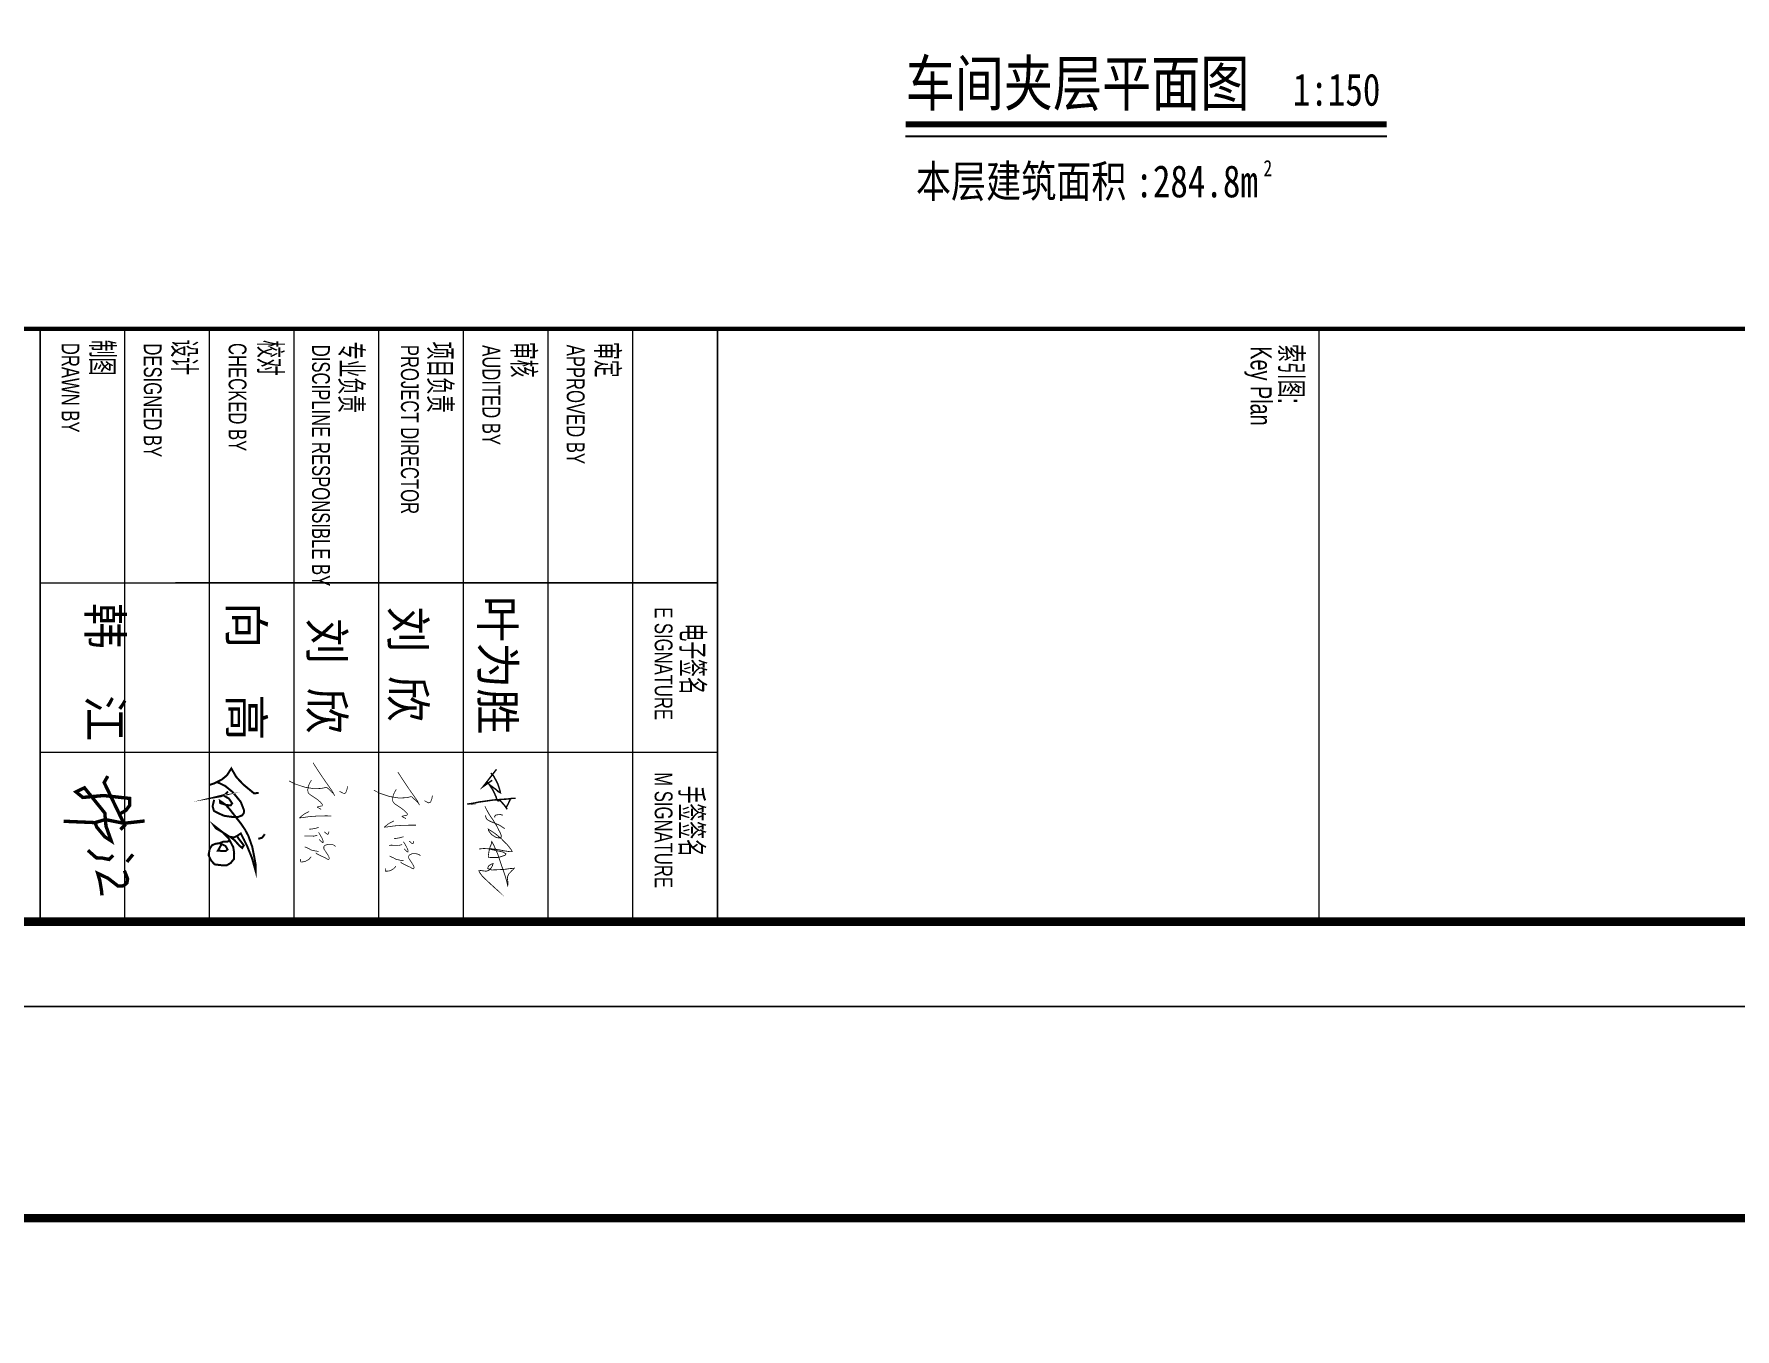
# Model space of a CAD drawing. Extents: x 409931 to 937299, y -508824 to 132289.
# Drawn here: x 463788 to 493922, y -210038 to -187102 of the extents above; entities that cross this region are included whole.
import ezdxf

# ---------------------------------------------------------------- set-up
doc = ezdxf.new("R2010")
doc.units = 0
doc.header["$LTSCALE"] = 1500
doc.header["$MEASUREMENT"] = 0
for name, color, linetype in [('00-tk', 151, 'Continuous'), ('AXIS', 3, 'Continuous'), ('DIM_SYMB', 3, 'Continuous'), ('iicon', 7, 'Continuous'), ('PUB_TEXT', 7, 'Continuous'), ('签名', 1, 'Continuous')]:
    doc.layers.add(name, color=color, linetype=linetype)
doc.layers.add('TK', color=151, linetype='Continuous', lineweight=13)
doc.layers.add('功能名称', color=255, linetype='Continuous', lineweight=0)
doc.styles.add('DS6HT', font='simhei.ttf', dxfattribs={"width": 0.8})
doc.styles.add('T&D', font='haiwenrs.shx', dxfattribs={"width": 0.7, "bigfont": 'hztxt.shx'})
doc.styles.add('仿宋体', font='', dxfattribs={"width": 0.8})
doc.styles.get('仿宋体').set_extended_font_data('SimSun')

# ---------------------------------------------------------------- blocks, each defined once
blk = doc.blocks.new('TK-A0')
at = {"layer": 'TK'}
for p, q in [((5.14963979041462e-14, 840.9999999999999), (0, 0)), ((1189, 1.13686837721616e-13), (1189, 841)), ((25.00000000000005, 830.9999999999999), (25, 10)), ((1109, 831), (1109, 10.00000000000011)), ((1179, 10.00000000000011), (1179, 831)), ((1109, 324.0000000000003), (1179, 324.0000000000003)), ((1109, 253.0008978288994), (1179, 253.0008978288994)), ((1109, 253.0008978288994), (1179, 253.0008978288994)), ((1109, 253.0008978288994), (1179, 253.0008978288994)), ((1109, 253.0008978288994), (1179, 253.0008978288994)), ((1109, 253.0008978288994), (1179, 253.0008978288994)), ((1179, 253.0008978288994), (1109, 253.0008978288994)), ((1179, 253.0008978288994), (1109, 253.0008978288994)), ((1179, 253.0008978288994), (1109, 253.0008978288994)), ((1109, 253.0008978288994), (1179, 253.0008978288994)), ((1139, 173.0008978288994), (1139, 253.0008978288994)), ((1139, 253.0008978288994), (1139, 189.0008978288994)), ((1159, 189.0008978288994), (1159, 253.0008978288994)), ((1159.000506527294, 173.0008978288994), (1159.000506527294, 253.0008978288994)), ((1179, 243.0008978288994), (1109, 243.0008978288994)), ((1179, 233.0008978288994), (1109, 233.0008978288994)), ((1179, 233.0008978288994), (1109, 233.0008978288994)), ((1179, 223.0008978288994), (1109, 223.0008978288994)), ((1179, 223.0008978288994), (1109, 223.0008978288994)), ((1179, 213.0008978288994), (1109, 213.0008978288994)), ((1179, 213.0008978288994), (1109, 213.0008978288994)), ((1179, 203.0008978288994), (1109, 203.0008978288994)), ((1179, 203.0008978288994), (1109, 203.0008978288994)), ((1179, 193.0008978288994), (1109, 193.0008978288994)), ((1179, 193.0008978288994), (1109, 193.0008978288994)), ((1179, 183.0008978288994), (1109, 183.0008978288994)), ((1179, 183.0008978288994), (1109, 183.0008978288994)), ((1109, 173.0008978288994), (1179, 173.0008978288994)), ((1109, 173.0008978288994), (1179, 173.0008978288994)), ((1179, 173.0008978288994), (1109, 173.0008978288994)), ((1179, 173.0008978288994), (1109, 173.0008978288994))]:
    blk.add_line(p, q, dxfattribs=at)
at = {"layer": 'TK', "const_width": 1}
blk.add_lwpolyline([(25.00000000000005, 830.9999999999999), (1179, 831), (1179, 10.00000000000011), (25, 10)], close=True, dxfattribs=at)
at = {"layer": 'TK', "const_width": 0.5}
blk.add_lwpolyline([(1109, 10.00000000000011), (1109, 831)], dxfattribs=at)
at = {"layer": 'TK', "style": 'T&D', "width": 0.7}
for s, height, p in [('索引图:', 3, (1110.820864595012, 319.1841292128391)), ('Key Plan', 2.5, (1111.0685751571, 315.9591104215831)), ('电子签名', 3, (1143.79481649095, 248.4778017822584)), ('手签签名', 3, (1162.946932721359, 248.3508918303462)), ('E SIGNATURE', 2.1, (1141.864893719107, 245.5821938228445)), ('M SIGNATURE', 2.1, (1161.367515472174, 245.5821938228445)), ('审定', 3, (1110.552453939635, 238.4225692117448)), ('APPROVED BY', 2.1, (1110.874386999328, 235.1982550198167)), ('审核', 3, (1110.543939043489, 228.5171875053203)), ('AUDITED BY', 2.1, (1110.926409515496, 225.2416394040944)), ('项目负责', 3, (1110.508144403026, 218.6658865781269)), ('PROJECT DIRECTOR', 2.1, (1110.891752138566, 215.616089413101)), ('专业负责', 3, (1110.527973613217, 208.1776667496144)), ('DISCIPLINE RESPONSIBLE BY', 2.1, (1110.882255916214, 205.1185587599688)), ('校对', 3, (1110.326561326683, 198.587185906428)), ('CHECKED BY', 2.1, (1110.672143635601, 195.2629095314351)), ('设计', 3, (1110.25743611671, 188.443934567466)), ('DESIGNED BY', 2.1, (1110.719281750731, 185.2436140293466)), ('制图', 3, (1110.299996017143, 178.7832959295531)), ('DRAWN BY', 2.1, (1110.656163625028, 175.5307080293541))]:
    blk.add_text(s, height=height, dxfattribs=at).set_placement(p)
blk = doc.blocks.new('A$C7C122B11')
at = {"layer": 'iicon', "color": 13, "const_width": 7.575757575132871}
for points in [[(244.3624277019408, 611.0290988776833), (279.0327184172347, 604.8438947247341)], [(279.0327184172347, 604.8438947247341), (314.94104956917, 590.6175023976248)], [(321.132111500483, 572.0618899385445), (297.6059042114067, 526.2903457558714)], [(314.94104956917, 590.6175023976248), (321.132111500483, 572.0618899385445)], [(100.7970233689994, 315.9515967653133), (199.0888365005376, 382.8778826375492)], [(199.0888365005376, 382.8778826375492), (300.5110004848102, 454.8074805347715)], [(322.4230265802471, 465.4405168076046), (254.8083938822383, 392.8854461885057)], [(254.8083938822383, 392.8854461885057), (267.3297972941073, 338.4690845052246)], [(300.5110004848102, 454.8074805347715), (344.335052675684, 476.0735530804377)], [(553.5673253951827, 440.1709960661829), (553.0463167116977, 381.2844891168643)], [(553.0463167116977, 381.2844891168643), (555.0409374145092, 297.5777777298354)], [(718.076247107354, 415.8895953928587), (741.3754803164627, 413.2289288535248)], [(745.3690204735612, 399.9279449097812), (719.4071405762808, 368.0041741926688)], [(741.3754803164627, 413.2289288535248), (745.3690204735612, 399.9279449097812)], [(790.3451380701738, 346.0658887554891), (816.9320564377123, 356.932625876274)], [(816.9320564377123, 356.932625876274), (835.0598915747834, 355.7248974735849)], [(835.0598915747834, 355.7248974735849), (825.9964038813487, 342.4441127988975)], [(850.2705939338775, 438.960449161008), (849.5862326928183, 402.7140348185785)], [(849.5862326928183, 402.7140348185785), (862.5925352753841, 373.3071870035492)], [(857.8002870868659, 469.0512536286842), (850.2705939338775, 438.960449161008)], [(872.1753121516667, 485.4648040432949), (857.8002870868659, 469.0512536286842)], [(862.5925352753841, 373.3071870035492), (875.5979781077476, 363.0487767131999)], [(875.5979781077476, 363.0487767131999), (896.819194834563, 363.0487767131999)], [(896.819194834563, 363.0487767131999), (924.1996627316112, 381.513727335725)], [(924.1996627316112, 381.513727335725), (974.1709295882613, 413.6564017615747)], [(991.2842593678506, 378.0944138225168), (970.7482636321802, 334.3254158007912)], [(974.1709295882613, 413.6564017615747), (997.4443702884018, 421.1789854408707)], [(1009.766311629792, 410.9210449010134), (991.2842593678506, 378.0944138225168)], [(997.4443702884018, 421.1789854408707), (1009.766311629792, 410.9210449010134)], [(0.0007576050702482, 250.9024336845614), (100.7970233689994, 315.9515967653133)], [(179.9224229973042, 234.3780221641064), (213.8051824355498, 214.250624705106)], [(213.8051824355498, 214.250624705106), (248.6035759460647, 200.5268653577659)], [(248.6035759460647, 200.5268653577659), (284.3176035295473, 195.037831369089)], [(269.9907244815258, 260.035791651113), (254.2762084448477, 164.2658887512516)], [(267.3297972941073, 338.4690845052246), (269.9907244815258, 260.035791651113)], [(284.3176035295473, 195.037831369089), (312.2474518701201, 200.0697981715202)], [(312.2474518701201, 200.0697981715202), (331.4783466457156, 219.739658693783)], [(331.4783466457156, 219.739658693783), (382.2285472766962, 294.8917446665)], [(382.2285472766962, 294.8917446665), (411.197833733866, 328.3370370857883)], [(411.197833733866, 328.3370370857883), (434.3741226493148, 348.9182134775911)], [(434.3741226493148, 348.9182134775911), (447.8928364126477, 348.9182134775911)], [(447.8928364126477, 348.9182134775911), (455.0012519170996, 315.0120958685875)], [(455.0012519170996, 315.0120958685875), (462.0279911428223, 291.8895695514511)], [(462.0279911428223, 291.8895695514511), (484.7589294016361, 335.2447174279951)], [(534.5625449493527, 157.8105780906044), (508.7167313428363, 209.4535331269726)], [(555.0409374145092, 297.5777777298354), (561.1933105823118, 211.5237233529333)], [(561.1933105823118, 211.5237233529333), (572.472374806297, 133.6654050473589)], [(674.2358596608974, 309.3520727169234), (685.6524839333723, 266.1284549657721)], [(685.6524839333723, 266.1284549657721), (692.2622442622667, 224.1059891108889)], [(692.2622442622667, 224.1059891108889), (691.6612788005733, 210.8989552564453)], [(725.6901957900262, 308.6375822850969), (755.2991364721672, 327.3519703953061)], [(755.2991364721672, 327.3519703953061), (790.3451380701738, 346.0658887554891)], [(755.8106879024997, 295.5094665060751), (764.9249008636688, 257.2642640059348)], [(762.4943867573747, 217.8052263474092), (761.8865432932507, 180.1674111774191)], [(761.8865432932507, 180.1674111774191), (763.1022302216153, 159.5275159792509)], [(764.9249008636688, 257.2642640059348), (762.4943867573747, 217.8052263474092)], [(825.9964038813487, 342.4441127988975), (799.4086257637248, 314.6743452963419)], [(892.1808419503502, 201.1333131864667), (875.7338186554844, 163.8633126171771)], [(909.4291525277076, 232.7930841515772), (892.1808419503502, 201.1333131864667)], [(920.8311610448873, 283.4580187543761), (909.4291525277076, 232.7930841515772)], [(923.0759690859123, 310.7749468248803), (920.8311610448873, 283.4580187543761)], [(950.8966291378019, 293.9757312922738), (936.5216040732339, 278.9300941831898)], [(970.7482636321802, 334.3254158007912), (950.8966291378019, 293.9757312922738)], [(980.2123949669768, 231.2062671370804), (1007.238645739155, 207.4293784452602)], [(1007.238645739155, 207.4293784452602), (1027.810750987381, 170.7569004462566)], [(219.8604038188932, 60.7831532410346), (189.0452334616566, -0.0002060187980533)], [(254.2762084448477, 164.2658887512516), (219.8604038188932, 60.7831532410346)], [(574.5237390289549, 108.0541408546269), (534.5625449493527, 157.8105780906044)], [(572.472374806297, 133.6654050473589), (574.5237390289549, 108.0541408546269)], [(1033.078441093443, 121.2193669192493), (1002.25037448178, 119.1928634850774)], [(1027.810750987381, 170.7569004462566), (1032.673498700839, 145.9395145112649)], [(1032.673498700839, 145.9395145112649), (1033.078441093443, 121.2193669192493)]]:
    blk.add_lwpolyline(points, dxfattribs=at)
blk = doc.blocks.new('A$C2CD672AE')
at = {"layer": '签名', "const_width": 40}
for points in [[(540.0881397943012, 958.3370811040513), (550.8489124546759, 861.0706685180776), (567.3179551581852, 712.2073151967488), (523.0104887406342, 494.9340344476514), (559.0191287468188, 371.9746074373834), (543.1768800984137, 0.8530088732950389)], [(934.9487146656029, 820.1810444663279), (1023.226905263495, 748.7558213393204)], [(9.920812285970896, 523.2925402219407), (85.64476809604093, 480.0337748597376), (394.0206144819967, 628.6754554281943), (590.4196245889179, 723.3426586687565), (642.8136640558951, 671.9342207829468)], [(461.6739908079617, 655.8767074788921), (413.9479712764733, 738.226304418873), (354.7637216071598, 782.187037571799), (273.5597426663153, 780.4759910698049), (253.3334755222313, 599.6754109035246), (239.4850451382808, 475.8856759928167), (250.6432823608629, 353.0214769686572), (261.9919008868746, 228.0609749183059), (196.5405086646788, 147.6520239780657), (147.917758084368, 247.6385617624037), (315.6064654956572, 382.7673622812144), (446.4496776717715, 488.2049113581888), (599.5712998132221, 501.6631575371139), (775.4302235315554, 563.8311803708784), (726.707836158108, 488.150277487468), (613.1219024430029, 393.5601171250455), (559.0191287468188, 371.9746074373834)], [(945.4105769763701, 587.0399905960076), (993.8340539853089, 536.6299283201806), (976.9954374949448, 454.7190612549894), (974.9030650327913, 387.5056448946707), (886.5252376566641, 288.7475507552736)], [(1126.251339889597, 719.3609199295752), (1222.998657129239, 757.1794348801486), (1271.322497345041, 748.7558213393204), (1304.99973032577, 710.9811793784611), (1309.184475250077, 645.8736663977616), (1216.621902949642, 526.1442843894474), (1158.283402010333, 403.9466909407638), (1244.02201854391, 429.4920936296694), (1357.50831548078, 448.4013511012308), (1418.48602727754, 454.7190612549894)]]:
    blk.add_lwpolyline(points, dxfattribs=at)
blk = doc.blocks.new('A$C3CB17D36')
at = {"const_width": 19.8}
for points in [[(484.4964084001258, 543.1565462122599), (520.1129202386364, 516.2902290898237), (530.2890735718538, 479.2582878867397)], [(80.04379926508409, 483.3245182275459), (81.90662597743358, 436.2608653112984), (-4.34517220401176, 331.2727085075858), (-78.27530148279766, 262.4873684884878), (-162.3526845840388, 213.9755951842744), (-95.67428008083516, 171.601331080441), (-53.63557197838236, 121.6414522278392), (-13.77129550796963, 42.71932143150843), (0, 0)], [(-28.95940501802397, 72.78829725229298), (10.14727037428383, 153.4999226881337), (71.03089262000867, 228.0777145799366), (167.4787394450614, 307.1438412381794), (247.932097412624, 338.2782589242815), (277.6491035087529, 336.8301459561044), (299.393270862638, 320.9009107259553), (315.3389814508046, 280.3537624566088), (313.8893713973303, 213.0165279858957), (303.7463548456508, 143.1892565552043), (282.0021874917657, 93.95343047679853), (255.9092065293153, 43.26949143021193), (210.971294871757, 29.51242194243605), (146.4636474923609, 44.71760439838908)], [(64.5606629194881, 180.116118694219), (92.82805896214268, 156.2222658489991), (110.9481846305207, 112.0548314493135), (117.471429871126, 72.23174337394448), (101.8881217963281, 134.1385486491563), (134.8892941173835, 190.4118413703618), (181.276832380252, 221.5462590564603), (200.8465681020898, 208.5132497626655), (197.9473479951484, 167.2420412993342), (178.3776122733179, 104.97320592713), (156.6334449194328, 102.0769799907794), (195.0945020384024, 158.1645863071826), (241.4356495992397, 199.8245719536098), (314.832404044726, 256.8222468681452), (384.7038751147629, 311.6321337773879), (440.2388931854512, 349.2138049200694), (503.2969305113802, 382.5203957683261), (608.641771453491, 419.6374419611639), (706.4904500626872, 439.1869633216447), (790.5678497157642, 454.3921457776014), (852.1762769882189, 454.3921457776014), (715.912931962077, 416.0171632506172), (599.219306105937, 368.2294501403885), (536.1612522281721, 337.0950324542864), (477.4520450626515, 306.6846675423803), (499.1458782743503, 274.3440665564449), (516.5283877926486, 239.6149461754649), (509.5753906060636, 195.624718617124), (467.4001295411654, 130.7052330496408), (427.2981192994703, 62.49641516694101), (399.4860808976155, 42.81658003706252), (467.4001295411654, 130.7052330496408), (525.6854940584817, 186.8616574146727), (612.8627055544857, 233.2623446866855), (671.6553836437306, 241.9633764458667), (728.9963992514749, 239.7881166511215), (768.9173657702268, 207.1592642487194), (790.6924188555495, 168.7297240068583), (790.6924188555495, 121.5991520058196), (781.9823943110532, 49.09058369179547), (744.2389546182239, 15.73664716440908), (691.9787907993959, -10.36644069334579), (628.831092161985, 1.234934985561267), (594.7168086728998, 22.98750325383298), (580.2001010987369, 54.16618740626654), (572.9417555875771, 97.67132394280634), (582.3776113728236, 119.4238922110781), (601.2493394951525, 157.1283483279512), (634.6377751916516, 176.7056642212665), (651.3319930399011, 158.5785239977085), (649.1544827658145, 128.8500080952435), (647.7028202843139, 80.99435196921695), (582.3776113728236, 119.4238922110781)], [(510.8277125129171, 203.5479097504467), (545.3600029207446, 247.0389727405491), (596.8943189469865, 292.7193690718304), (620.1210676174887, 320.9977093045381), (594.7168086728998, 336.9495971531433), (562.0542207689941, 311.5716008401614), (533.7466203095755, 289.8190251521009), (502.7242833371347, 269.0094735791463)], [(572.9417555875771, 97.67132394280634), (557.6992002208208, 137.5510398544247), (556.9733689800705, 178.155832471235), (546.4555307543778, 197.9166563165199)]]:
    blk.add_lwpolyline(points, dxfattribs=at)
blk = doc.blocks.new('5635634563456')
at = {"layer": 'AXIS', "color": 1, "ltscale": 1000}
for points, const_width in [([(456321.4968735353, 227083.6384566817), (456323.2518110435, 227002.9642946861), (456339.923411436, 226888.9681871878), (456349.6981607412, 226736.0108994469), (456363.6954416105, 226550.7854877579), (456388.532304615, 226376.7655627667), (456411.5566266934, 226211.2360450205), (456434.0624306019, 226115.2150155564), (456453.9713605533, 225981.1316658578), (456460.4231145977, 225937.6801696795)], 35), ([(456510.8857225387, 226355.5845014946), (456597.6053515714, 226398.629718893), (456645.2724856871, 226426.1786893986), (456716.4860438754, 226465.7802912505), (456769.3218391358, 226501.938323689), (456843.4069145868, 226554.1665466337), (456901.4114584023, 226589.1766457125), (456971.6375419165, 226633.0344078309), (457083.0005074486, 226688.3587707739), (457147.3722830674, 226723.740611484), (457209.8128145108, 226743.6831337169), (457243.2860818899, 226739.1799760944), (457254.8729350695, 226714.7343423723), (457255.5167122647, 226661.3398711723), (457241.354925125, 226610.5186658517), (457205.6544421404, 226553.8616520641), (457186.7061093366, 226523.7904635769), (457156.3219661206, 226496.478454978), (457120.737826306, 226465.7663128794), (457078.6839223526, 226439.9034660875), (457051.1871625321, 226435.8624251095), (457075.4490402833, 226473.8484409685), (457119.603461876, 226542.9795517616), (457168.4528612911, 226613.669473737), (457233.2657095136, 226691.5472233813), (457285.0244344958, 226753.7797157742), (457337.5917925849, 226799.8479058556), (457415.157023535, 226882.8642523419), (457487.295995052, 226939.7263283721), (457542.1622452299, 226981.357469761), (457582.80394764, 227001.6653211052), (457584.8359759438, 226953.941824313), (457565.531226301, 226822.9559986099), (457537.0820433549, 226675.7238918315), (457514.7414449996, 226502.0919935046), (457509.0472728573, 226325.6831049196), (457519.7576625017, 226215.8188286116)], 20), ([(455637.881451799, 226630.6213626868), (456046.0826958741, 226314.4769262232), (455897.5426243895, 226527.8115043262)], 35), ([(455725.8766600048, 226494.9224269953), (455792.5862253162, 226558.9228373328), (455885.0902339679, 226610.4786683344), (455980.262530829, 226658.4789645543), (456073.6559397471, 226692.2569371139), (456140.3655050584, 226710.9236907846), (456191.064816652, 226720.701538301), (456170.6072119614, 226678.9235086825), (456121.686875721, 226626.4787824521), (456065.6508128881, 226550.0338850452), (456000.0353318462, 226460.5206597582), (455930.452706912, 226406.9219377478)], 35), ([(456000.0353318462, 226460.5206597582), (456119.9079003677, 226541.1449327576), (456209.4857602907, 226583.6135769482), (456284.2164485542, 226618.512218124), (456362.4392675342, 226642.2432941236), (456383.3917896016, 226666.6723198801), (456371.5116747126, 226711.4954200025), (456436.4431387742, 226771.1241524457), (456483.8255773943, 226814.0919121376), (456540.8600411944, 226856.1827712426), (456583.855179749, 226882.4895581832)], 35), ([(456540.8600411944, 226856.1827712426), (456496.9873901805, 226883.3664587701), (456453.1147391666, 226906.1656894964), (456403.9774504486, 226929.8418208096), (456346.9429866484, 226954.3948065765), (456330.271386256, 226973.6864810884)], 35), ([(456722.7335235053, 226779.7802241481), (456706.6953858873, 226722.1333756072), (456709.1424385119, 226662.2206930844), (456719.7459253036, 226611.6821461128), (456740.1374477731, 226592.9339211438), (456760.1210261597, 226585.5976752458), (456773.5794222485, 226591.3036647812)], 20), ([(456473.7164835172, 226131.6091075262), (456467.8449557837, 226097.5761104271), (456460.4231145977, 225937.6801696795)], 10)]:
    blk.add_lwpolyline(points, dxfattribs=dict(at, const_width=const_width))
for points in [[(457511.8943589285, 226413.8875492121, 20, 20, 0), (457568.290770911, 226678.2049373683, 20, 20, 0), (457590.6067167957, 226782.7947919906, 20, 20, 0), (457627.3747450841, 226841.122022116, 20, 20, 0), (457636.1324062726, 226855.0148018837, 20, 20, 0), (457670.2982945656, 226830.3979818893, 20, 20, 0), (457683.7118491472, 226787.501867116, 20, 20, 0), (457720.8650235701, 226668.6872140308, 20, 20, 0), (457721.2699767961, 226592.6818491317, 20, 20, 0), (457721.7555783013, 226501.5396696671, 20, 20, 0), (457712.3275488015, 226436.2896650262, 20, 20, 0), (457674.7695085629, 226435.3960180739, 20, 20, 0), (457629.1632481651, 226445.2263652151, 20, 20, 0), (457579.0858611803, 226451.4820322806, 20, 20, 0), (457468.2000687247, 226480.0794728851, 20, 20, 0), (457411.8629646617, 226504.2085864616, 20, 20, 0), (457344.7950169333, 226517.6136136783, 20, 20, 0), (457423.4881035726, 226562.2971146227, 20, 20, 0), (457641.6825949113, 226659.7070774816, 20, 20, 0), (457902.8006357316, 226748.1803862849, 20, 20, 0), (458181.951370434, 226842.763621807, 20, 20, 0), (458298.3834971389, 226875.2954487913, 20, 20, 0), (458384.2305086917, 226894.0625422546, 20, 20, 0), (458348.859824941, 226902.3944818272, 20, 20, 0), (458319.8952705974, 226902.3944818272, 20, 20, 0), (458243.9730919132, 226890.5529100445, 20, 20, 0), (458219.1516571922, 226886.6815142799, 20, 20, 0), (458165.8566513238, 226893.184349937, 20, 20, 0), (458107.927630047, 226921.2532881675, 20, 20, 0), (458072.3802899878, 226956.7780035156, 20, 20, 0), (458038.1494371435, 226986.162615559, 20, 20, 0), (458000.0202577069, 227028.8059663217, 20, 20, 0), (457974.1065866552, 227048.6420591747, 20, 20, 0), (457984.5822795216, 226931.2784559725, 20, 20, 0), (458001.2774807074, 226820.344626676, 20, 20, 0), (458012.5691491499, 226590.4221508706, 20, 20, 0), (458015.8896978883, 226522.808689595, 20, 20, 0), (457984.3999415407, 226422.8282168595, 20, 20, 0), (457948.0055952329, 226430.1024596857, 20, 20, 0), (457915.4932297827, 226448.045567386, 20, 20, 0), (457886.3777177723, 226495.0856463912, 20, 20, 0), (457874.8323141872, 226513.7388198816, 20, 20, 0), (457864.5410400594, 226548.4301091612, 20, 20, 0), (457913.06689341, 226534.8515287034, 20, 20, 0), (457962.0780489994, 226508.179320385, 20, 20, 0), (457984.8852437794, 226485.871639309, 20, 20, 0), (458023.385732263, 226448.2143725278, 20, 20, 0), (458044.263004124, 226386.2514791533, 20, 20, 0), (458038.7761693213, 226328.3714732277, 20, 20, 0), (458028.4120994662, 226265.6173984466, 20, 20, 0), (458030.8506732873, 226227.233806343, 20, 20, 0), (458031.8775293899, 226211.0709059424, 20, 20, 0), (458086.9386578655, 226240.0283524219, 20, 20, 0), (458165.5836688146, 226297.9083583475, 20, 20, 0), (458305.6771911951, 226444.7871767898, 20, 20, 0), (458436.8802073263, 226588.2352047257, 20, 20, 0), (458486.8104919657, 226642.8254197755, 20, 0, 0), (458657.4685183892, 226830.8808123577, 0, 0, 0)], [(457040.6918023378, 226827.7845800929, 20, 20, 0), (456956.8193904918, 226700.3447395913, 20, 20, 0), (456928.2864684347, 226631.251312051, 20, 20, 0), (456875.2497231229, 226502.8210548261, 20, 20, 0), (456834.0922933408, 226422.8359672434, 20, 20, 0), (456811.7780929098, 226395.7834826446, 20, 20, 0), (456724.1729237637, 226364.2658120954, 20, 0, 0)]]:
    blk.add_lwpolyline(points, format="xyseb", dxfattribs=at)
blk = doc.blocks.new('签名')
at = {"xscale": 1.132661029987503, "yscale": 1.132661029972951, "zscale": 1.132661029967055}
for p in [(-1750.197286959738, 4063.984869675944), (-1860.01269934047, 3062.006437591277)]:
    blk.add_blockref('A$C7C122B11', p, dxfattribs=at)
at = {"layer": '00-tk', "xscale": 1.200000000011642, "yscale": 1.19999999999709, "zscale": 1.2}
blk.add_blockref('A$C3CB17D36', (-1598.663731149863, 2124.214383500046), dxfattribs=at)
at = {"layer": 'AXIS', "xscale": 0.5, "yscale": 0.5, "zscale": 0.5}
blk.add_blockref('5635634563456', (-229602.1122756614, -107802.1992520302), dxfattribs=at)
at = {"layer": '签名'}
blk.add_blockref('A$C2CD672AE', (-1712.888165873941, 398.6887109705713), dxfattribs=at)
at = {"layer": '功能名称', "color": 7, "style": 'DS6HT'}
for s, p in [('叶为胜', (-3829.900751179666, 5325.834194287425)), ('刘 欣', (-3706.161323272157, 4268.687556041172)), ('刘 欣', (-3567.169852778083, 3309.254102484323)), ('向  高', (-3757.272502305452, 2357.133938182844)), ('韩  江', (-3749.501883157063, 689.2682582947891))]:
    blk.add_text(s, height=400, dxfattribs=at).set_placement(p)

msp = doc.modelspace()

# ---------------------------------------------------------------- linework, layer by layer
at = {"layer": 'DIM_SYMB', "const_width": 105}
msp.add_lwpolyline([(479229.2411321506, -188700.9753974016), (487754.0512587329, -188700.9753974016)], dxfattribs=at)
at = {"layer": 'DIM_SYMB'}
msp.add_lwpolyline([(479229.2411321506, -188910.9753974016), (487754.0512587329, -188910.9753974016)], dxfattribs=at)

# ---------------------------------------------------------------- block references
at = {"layer": '00-tk', "xscale": 1.5, "yscale": 1.5, "zscale": 1.5, "rotation": 270}
msp.add_blockref('签名', (463711.9988678855, -202799.7196392406), dxfattribs=at)
at = {"layer": 'TK', "xscale": 150, "yscale": 150, "zscale": 150, "rotation": 270}
for p in [(437946.8286021762, -25973.50576666032), (437946.8286021762, -204323.5057666603)]:
    msp.add_blockref('TK-A0', p, dxfattribs=at)

# ---------------------------------------------------------------- texts
at = {"layer": 'PUB_TEXT', "style": '仿宋体', "width": 0.8}
for s, height, p in [('车间夹层平面图', 797.4683544303796, (479229.2411321506, -188371.3551442371)), ('1:150', 569.620253164557, (486090.1272080999, -188371.3551442371)), ('本层建筑面积', 569.620253164557, (479411.4875275849, -189994.593877291)), (':284.8m', 569.620253164557, (483300.0951225216, -189994.593877291)), ('2', 284.8101265822785, (485568.4495529013, -189619.593877291))]:
    msp.add_text(s, height=height, dxfattribs=at).set_placement(p)

doc.saveas('drawing.dxf')
